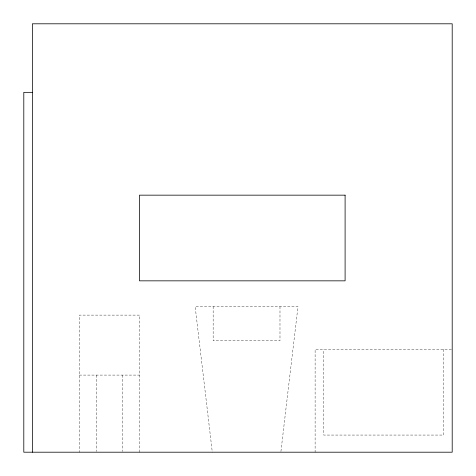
<?xml version="1.0" encoding="UTF-8"?>
<svg xmlns="http://www.w3.org/2000/svg" width="476" height="476" viewBox="0 0 476 476"><rect width="100%" height="100%" fill="white"/><g stroke="black" fill="none" stroke-linecap="round" stroke-linejoin="round"><path stroke-width="0.36" stroke-dasharray="2.38 1.78" d="M280.929 451.468L297.976 306.544L195.16 306.544L212.296 452.2M451.456 349.384L315.112 349.384L315.112 452.2M79.319 375.088L139.641 375.088M443.632 349.384L443.632 435.064L323.68 435.064L323.68 349.384M279.983 306.544L279.983 340.816L213.153 340.816L213.153 306.544M139.641 452.2L139.641 315.112L79.319 315.112L79.319 452.2M122.505 375.088L122.505 451.456M96.455 375.088L96.455 451.456"/><path stroke-width="0.71" d="M32.368 92.344L23.8 92.344L23.8 452.2L452.2 452.2L452.2 23.8L32.368 23.8L32.368 452.2M345.1 195.16L139.468 195.16L139.468 280.84L345.1 280.84L345.1 195.16"/></g></svg>
